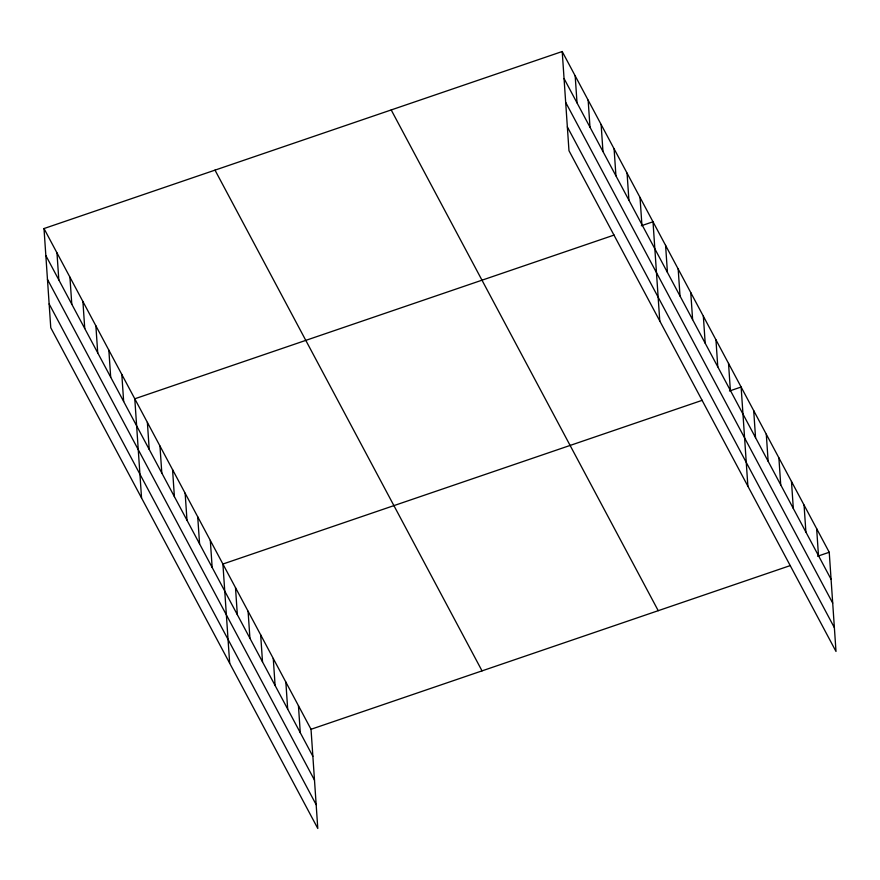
<?xml version="1.0" encoding="UTF-8"?>
<svg xmlns="http://www.w3.org/2000/svg" width="880" height="880" viewBox="0 0 880 880"><rect width="100%" height="100%" fill="white"/><g stroke="black" fill="none" stroke-linecap="round" stroke-linejoin="round"><path stroke-width="1.32" d="M44 228.547L311.025 729.289L317.79 828.476L50.765 327.734L44 228.547L562.21 51.524L829.235 552.266L836 651.453L568.975 150.711L562.21 51.524M614.141 235.048L134.783 398.794L141.548 497.981M641.344 225.764L653.004 221.782L659.769 320.969M702.251 400.301L222.904 564.036L229.669 663.234M729.465 391.006L741.125 387.024L747.879 486.211M311.025 729.289L790.372 565.543M817.575 556.248L829.235 552.266M564.058 78.562L831.083 579.304M565.675 102.366L832.7 603.108M567.358 126.907L834.372 627.649M391.204 109.945L658.229 610.687M215.006 170.126L482.031 670.868M45.848 255.574L312.862 756.316M47.465 279.389L314.49 780.131M49.137 303.919L316.162 804.661M816.651 528.66L818.488 555.698M804.056 505.054L805.904 532.092M791.472 481.448L793.32 508.486M778.888 457.842L780.725 484.88M766.293 434.236L768.141 461.274M753.709 410.63L755.546 437.668M728.53 363.418L730.378 390.456M715.946 339.812L717.783 366.839M703.351 316.206L705.199 343.233M690.767 292.6L692.615 319.627M678.183 268.994L680.02 296.021M665.588 245.388L667.436 272.415M640.035 197.45L641.872 224.488M627.066 173.129L628.903 200.167M614.097 148.808L615.934 175.846M601.128 124.487L602.965 151.525M588.148 100.166L589.996 127.204M575.179 75.845L577.027 102.883M298.441 705.683L300.278 732.71M285.846 682.077L287.694 709.104M273.262 658.471L275.099 685.498M260.667 634.865L262.515 661.892M248.083 611.259L249.931 638.286M235.499 587.642L237.336 614.68M210.32 540.43L212.157 567.468M197.725 516.824L199.573 543.862M185.141 493.218L186.989 520.256M172.557 469.612L174.394 496.65M159.962 446.006L161.81 473.044M147.378 422.4L149.215 449.438M121.814 374.473L123.662 401.511M108.845 350.152L110.693 377.19M95.876 325.831L97.724 352.869M82.907 301.51L84.755 328.548M69.938 277.189L71.786 304.227M56.969 252.868L58.817 279.906"/></g></svg>
